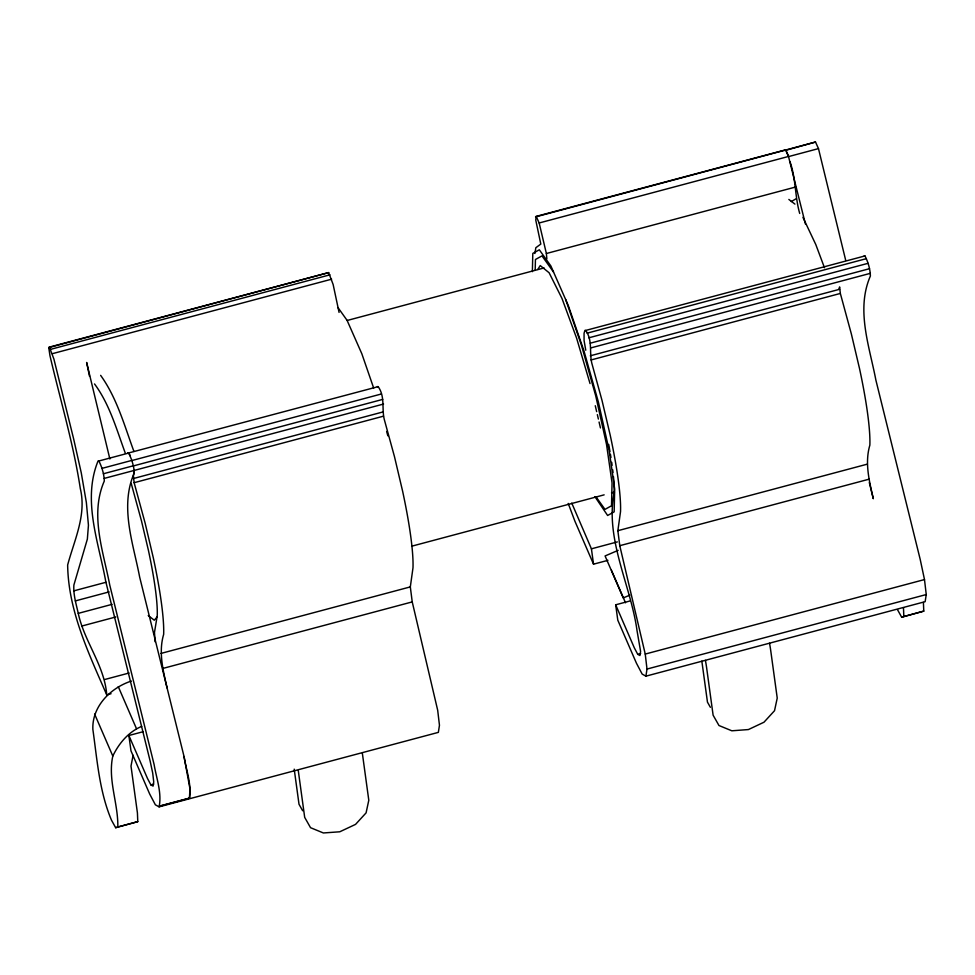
<?xml version="1.0" encoding="UTF-8"?>
<svg xmlns="http://www.w3.org/2000/svg" width="975" height="975" viewBox="0 0 975 975"><rect width="100%" height="100%" fill="white"/><g stroke="black" fill="none" stroke-linecap="round" stroke-linejoin="round"><path stroke-width="1.46" d="M106.738 694.882C104.605 665.669 84.35 641.782 78.256 613.372C76.196 604.073 73.21 594.701 73.881 585.061L87.36 539.114L88.445 525.208L86.361 502.515L81.278 472.912L73.625 438.835L53.893 359.032L49.396 347.1L48.75 347.624L49.957 355.656C60.267 399.884 73.418 443.564 80.303 488.524C86.702 514.995 74.332 539.967 67.653 564.976C68.25 610.789 88.835 653.664 106.738 694.882L111.053 693.725M532.374 271.659L532.801 253.402L539.333 249.795L550.863 265.956L568.279 305.492L584.037 351.158L598.394 402.078L609.156 450.499L614.689 489.06L614.153 511.875L607.62 515.482L594.908 496.653M535.19 270.148L535.446 259.496L541.978 255.889L553.508 272.037M128.883 735.503L130.979 750.848L149.65 793.943L155.366 804.802L159.108 806.861C162.008 792.907 156.414 778.282 154.099 764.485L109.748 585.061C103.289 551.192 89.639 514.727 104.288 481.053C104.093 474.118 102.009 467.171 98.865 460.992L98.061 460.968C82.119 500.199 98.682 542.405 105.8 581.685L150.15 761.109L152.697 773.029L153.733 781.901L153.087 786.106L150.869 784.887L147.493 778.464L128.883 735.503L143.288 731.664M167.103 687.972C163.081 670.447 158.377 652.178 163.654 634.384A132.052 18.05 75.1 0 0 153.294 557.761L145.153 523.209L134.136 482.698L133.417 476.141L134.172 470.413M159.108 806.861L438.36 732.371L439.457 725.266L437.69 710.275L412.23 601.904L410.317 586.901L412.986 567.864A132.052 18.05 75.1 0 0 402.626 491.242L394.485 456.69L384.747 421.151C381.176 409.744 385.673 397.276 378.178 386.636L377.374 386.6M630.082 600.953L615.676 604.805L617.784 620.149L636.456 663.232L642.172 674.091L645.913 676.162L646.998 669.057L645.243 654.067L619.771 545.695L617.857 530.692L620.527 511.656A132.052 18.05 75.1 0 0 610.179 435.033L602.026 400.481L592.288 364.942C588.729 353.535 593.227 341.067 585.719 330.428L584.915 330.391L584.062 333.316L584.062 340.494L585.756 350.208M869.298 482.491L873.307 498.725C869.286 481.211 864.593 462.93 869.858 445.136A132.052 18.05 75.1 0 0 859.511 368.513L851.358 333.962L840.34 293.451L839.621 286.894L838.89 289.368M131.357 681.062C110.626 687.765 91.845 706.473 92.869 729.446C97.183 759.988 99.34 791.432 111.491 820.182L115.659 827.702L137.78 821.645L137.426 812.979L131.003 766.106L133.088 755.296M141.692 726.399C128.517 731.847 118.865 743.401 112.808 756.052C107.591 779.793 118.255 803.156 117.829 826.971L115.659 827.702M864.167 255.901L864.971 255.925C868.116 262.104 870.2 269.051 870.395 275.986C855.745 309.66 869.395 346.125 875.855 379.994L920.205 559.418L924.495 579.564L926.25 594.555L925.153 601.66L645.913 676.162M534.922 253.476L535.836 247.711L540.808 244.091L535.75 220.045L536.189 216.389L785.521 149.87L788.556 156.597L818.476 148.614L845.727 260.435M799.707 213.44C794.82 196.56 796.002 178.681 790.03 161.813M134.209 473.07C119.559 506.744 133.209 543.209 139.657 577.078L184.08 756.649L189.942 788.69L189.442 798.245L159.522 806.227M189.442 798.245C191.795 784.351 186.164 770.104 184.019 756.503M537.798 269.429L540.223 265.566L549.108 272.756L561.966 298.411L576.591 338.106L590.033 383.553M157.024 617.004L154.294 620.21L148.237 615.542M339.068 312.414L333.145 284.529L328.648 272.598L48.75 347.624M818.476 148.614L815.502 142.033L784.936 150.54M791.31 201.545L796.088 198.778M618.15 550.351L605.073 555.957L623.257 597.943L629.801 595.14M897.487 609.655L901.656 617.175L923.776 611.118L923.41 602.452M923.776 611.118L901.656 617.175M815.502 142.033L535.543 216.925M49.396 347.1L328.648 272.598M50.724 349.318L329.964 274.816M536.189 216.389L539.163 222.983L788.495 156.463L805.423 224.018M52.37 353.681L331.622 279.191M546.853 258.887L546.378 253.512L795.71 186.993M347.185 320.47L544.111 267.93M585.719 330.428L864.971 255.925M98.865 460.992L128.785 453.022L130.26 455.873M128.042 453.119L378.178 386.636M587.145 333.145L866.397 258.643M588.803 337.813L868.055 263.323M101.948 468.39L131.869 460.407L133.38 465.916L382.712 399.397M381.249 394.022L131.93 460.541L128.846 453.156M590.253 343.188L869.505 268.698M103.399 473.765L133.319 465.782L134.233 470.559M591.118 347.831L870.37 273.329M104.252 478.396L383.565 404.04M590.289 355.802L839.621 289.283M133.417 478.53L382.748 412.011M591.021 359.97L840.34 293.451M134.136 482.698L383.467 416.179M73.771 590.874L106.104 582.246M75.319 600.917L109.127 591.898M78.256 613.372L112.052 604.354M82.022 625.987L115.83 616.968M411.621 546.219L604.147 494.849M611.496 492.887L614.433 492.107M617.857 530.692L867.189 464.185M160.985 653.421L410.317 586.901M571.777 503.124L591.423 548.827L617.358 541.905M104.63 679.538L129.114 673.006M619.771 545.695L869.103 479.176M162.898 668.423L412.23 601.904M568.206 503.405L574.86 521.077L593.531 564.172L607.937 560.332M615.676 604.805L634.347 647.888L637.735 654.322L640.672 653.53M150.869 784.887L153.721 784.132M645.243 654.067L924.495 579.564M646.998 669.057L926.25 594.555M159.461 806.093L189.382 798.111M117.829 826.971L137.78 821.645M127.981 452.985L128.785 453.022M637.735 654.322L639.941 655.541L640.587 651.337L637.016 630.545C630.825 585.5 604.951 539.297 614.128 492.887A112.491 15.381 75.1 0 0 613.446 476.543M788.86 199.436L794.918 204.104M100.632 375.351C116.903 397.934 124.422 425.575 133.928 451.449M94.526 383.943C109.651 404.345 116.622 429.585 125.3 453.168M595.92 496.689L604.975 509.389L611.508 505.781L612.056 482.966L606.523 444.405L595.762 395.984L581.405 345.065L565.634 299.41M338.008 307.625L347.063 320.324L361.835 353.779L373.657 388.026M710.385 707.302L707.46 702.134L701.842 661.123M302.677 810.761L299.02 804.302L294.206 769.153M802.937 217.352L815.795 244.542L824.484 267.759M786.849 152.088L788.495 156.463M611.435 570.29L625.511 602.794M118.28 686.668L136.463 728.642M94.612 714.066L112.808 756.052M539.163 222.983L546.378 253.512M386.624 431.45L387.855 435.813M131.186 483.368L141.485 520.918L148.419 550.351A112.491 15.381 75.1 0 1 157.243 615.615L154.489 632.409L155.098 641.806M595.274 405.722L596.651 411.645M597.346 414.607L598.382 419.055M599.077 422.017L600.454 427.94M109.87 459.006L86.641 362.456L89.505 376.24M591.423 548.827L593.531 564.172M362.371 753.382L368.794 800.256L366.088 812.87L355.546 824.387L339.775 831.785L323.383 832.967L310.538 827.69L304.688 817.367L298.265 770.494M903.472 607.766L903.825 616.432M705.425 660.368A51.053 6.983 75.1 0 1 706.704 668.314L713.115 715.199L718.977 725.522L731.823 730.799L748.422 729.556L763.986 722.219L774.528 710.702L777.233 698.088L770.811 651.215A51.053 6.983 75.1 0 0 769.543 643.268M608.68 444.368A112.491 15.381 75.1 0 1 609.972 451.547M610.435 454.313A112.491 15.381 75.1 0 1 610.959 457.543M611.691 462.272A112.491 15.381 75.1 0 1 612.117 465.331M612.69 469.743A112.491 15.381 75.1 0 1 613.031 472.546"/></g></svg>
